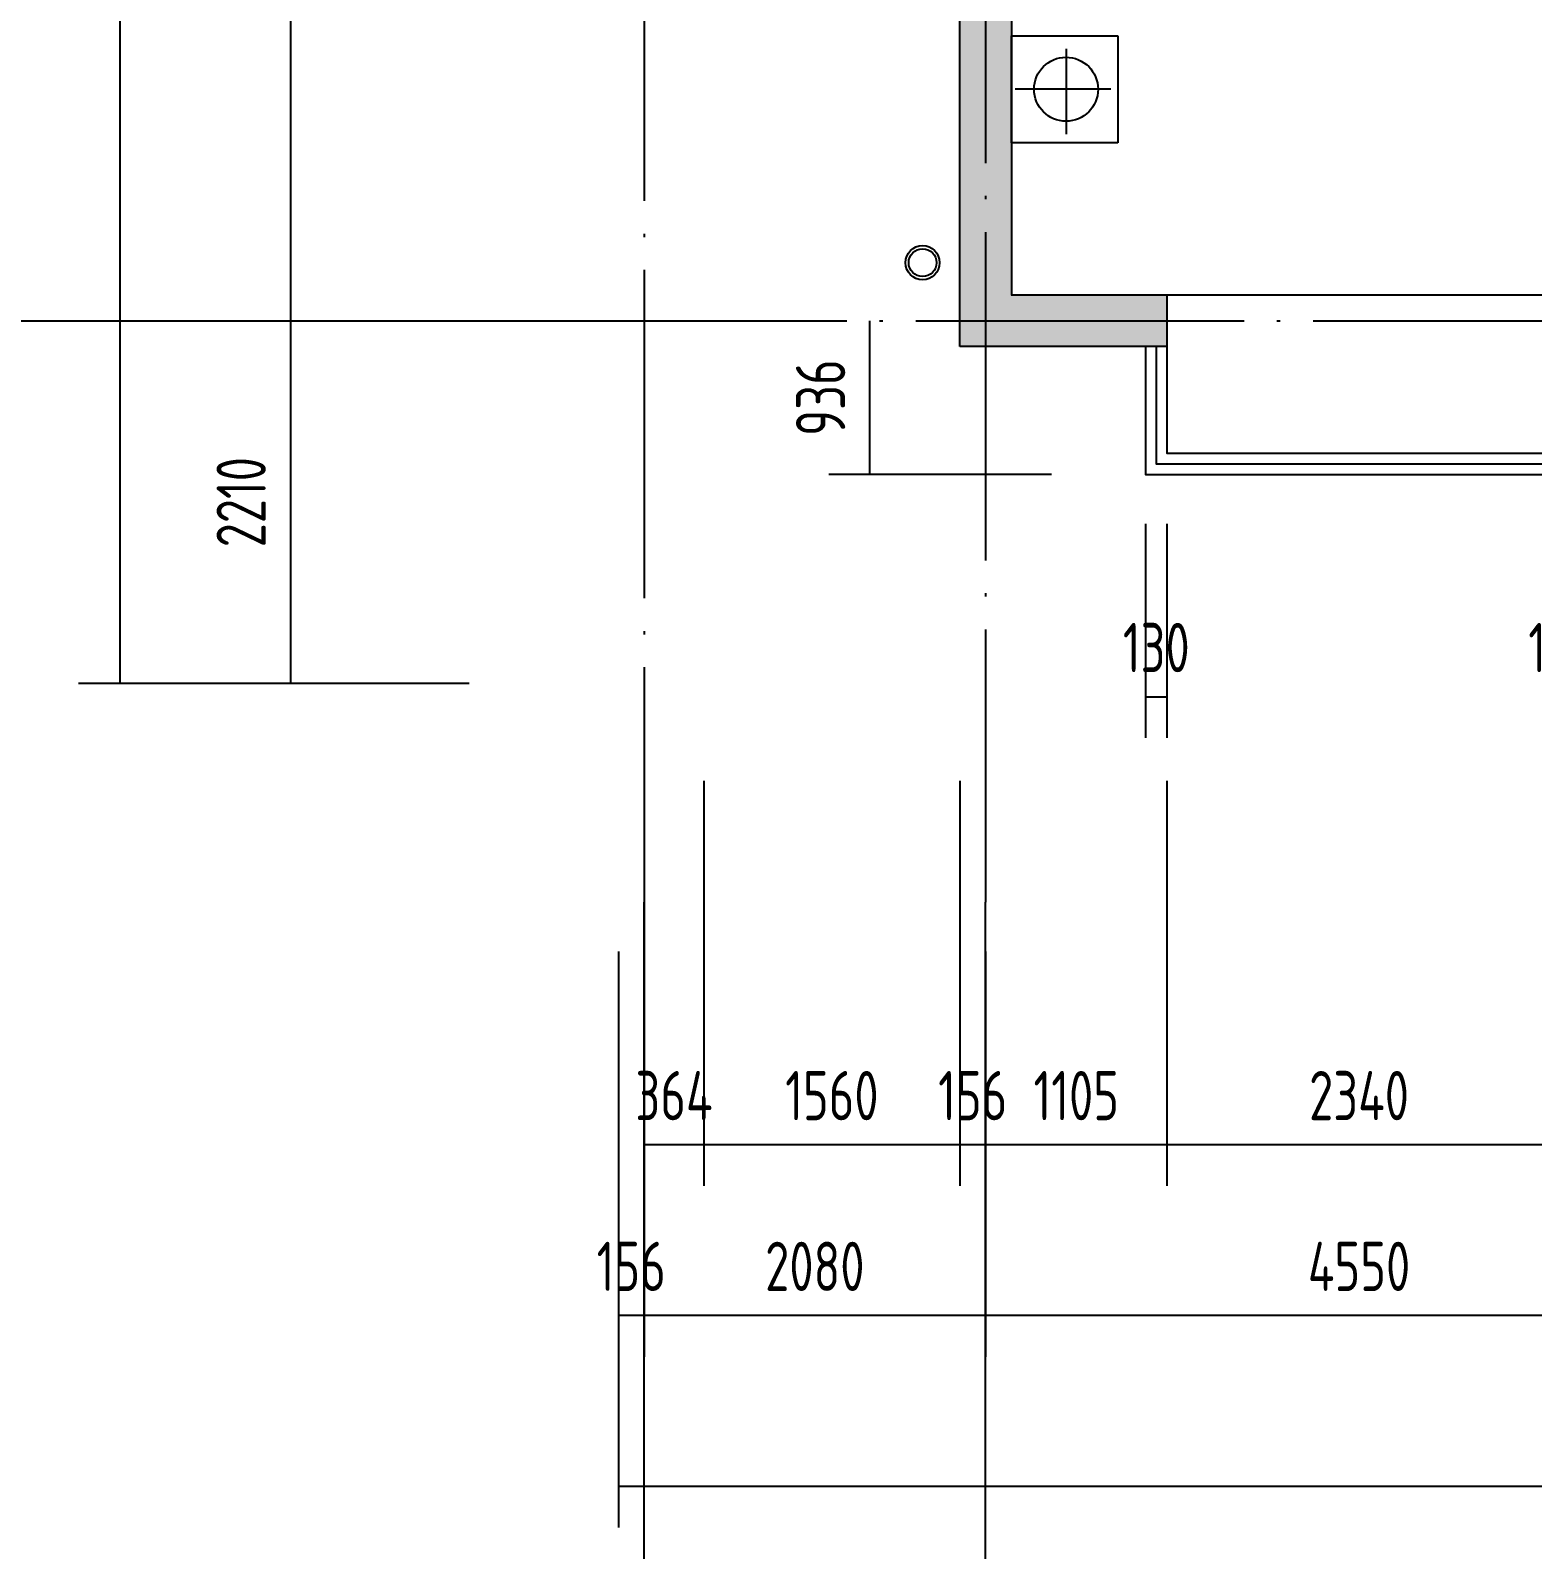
# Model space of a CAD drawing. Extents: x -726032 to 135930, y -151624 to 587044.
# Drawn here: x -484875 to -475725, y 455592 to 464845 of the extents above; entities that cross this region are included whole.
import ezdxf

# ---------------------------------------------------------------- set-up
doc = ezdxf.new("R2010")
doc.units = 0
doc.header["$LTSCALE"] = 1000
doc.header["$MEASUREMENT"] = 0
doc.linetypes.add('DOTE', pattern=[2.42, 2, -0.2, 0.02, -0.2])
doc.layers.get('DEFPOINTS').update_dxf_attribs({"color": 1, "linetype": 'CONTINUOUS'})
for name, color, linetype in [('AXIS', 245, 'CONTINUOUS'), ('COLUMN', 170, 'CONTINUOUS'), ('DOTE', 8, 'DOTE'), ('PUB_DIM', 245, 'CONTINUOUS'), ('WALL', 255, 'CONTINUOUS'), ('WINDOW', 155, 'CONTINUOUS'), ('家具', 252, 'CONTINUOUS'), ('雨水管', 20, 'CONTINUOUS')]:
    doc.layers.add(name, color=color, linetype=linetype)
doc.styles.add('DIM_FONT', font='isocp.shx', dxfattribs={"width": 0.8})
doc.dimstyles.new('AXIS', dxfattribs={"dimtxt": 300, "dimasz": 1, "dimexe": 250, "dimexo": 300, "dimgap": 150, "dimtad": 1, "dimdec": 0, "dimzin": 0, "dimdsep": 46, "dimtxsty": 'DIM_FONT', "dimcen": 0.09, "dimse1": 1, "dimse2": 1, "dimclrt": 142, "dimadec": 0, "dimazin": 0, "dimtfac": 1, "dimtdec": 0, "dimtix": 1, "dimtmove": 2, "dimatfit": 3, "dimfxl": 1, "dimtolj": 1, "dimtzin": 0, "dimarcsym": 0})
doc.dimstyles.new('DIMA', dxfattribs={"dimtxt": 300, "dimasz": 1, "dimexe": 250, "dimexo": 300, "dimgap": 150, "dimtad": 1, "dimdec": 0, "dimzin": 0, "dimdsep": 46, "dimtxsty": 'DIM_FONT', "dimcen": 0.09, "dimse1": 1, "dimclrt": 142, "dimadec": 0, "dimazin": 0, "dimtfac": 1, "dimtdec": 0, "dimtix": 1, "dimtmove": 2, "dimatfit": 3, "dimfxl": 1, "dimtolj": 1, "dimtzin": 0, "dimarcsym": 0})
doc.dimstyles.new('DIMB', dxfattribs={"dimtxt": 300, "dimasz": 1, "dimexe": 250, "dimexo": 300, "dimgap": 150, "dimtad": 1, "dimdec": 0, "dimzin": 0, "dimdsep": 46, "dimtxsty": 'DIM_FONT', "dimcen": 0.09, "dimse2": 1, "dimclrt": 142, "dimadec": 0, "dimazin": 0, "dimtfac": 1, "dimtdec": 0, "dimtix": 1, "dimtmove": 2, "dimatfit": 3, "dimfxl": 1, "dimtolj": 1, "dimtzin": 0, "dimarcsym": 0})
doc.dimstyles.new('DIMN', dxfattribs={"dimtxt": 300, "dimasz": 1, "dimexe": 250, "dimexo": 300, "dimgap": 150, "dimtad": 1, "dimdec": 0, "dimzin": 0, "dimdsep": 46, "dimtxsty": 'DIM_FONT', "dimcen": 0.09, "dimclrt": 142, "dimadec": 0, "dimazin": 0, "dimtfac": 1, "dimtdec": 0, "dimtix": 1, "dimtmove": 2, "dimatfit": 3, "dimfxl": 1, "dimtolj": 1, "dimtzin": 0, "dimarcsym": 0})

# ---------------------------------------------------------------- blocks, each defined once
blk = doc.blocks.new('*D503')
at = {"layer": 'AXIS', "color": 0, "lineweight": -2, "transparency": 16777216}
for p, q in [((-481292.9, 459234.9), (-481292.9, 455727.5)), ((-412613.9, 459234.9), (-412613.9, 455727.5)), ((-412614.9, 455977.5), (-481291.9, 455977.5))]:
    blk.add_line(p, q, dxfattribs=at)
at = {"layer": 'AXIS', "color": 0, "transparency": 16777216}
for points in [[(-481291.9, 455977.6), (-481291.9, 455977.3), (-481292.9, 455977.5)], [(-412614.9, 455977.6), (-412614.9, 455977.3), (-412613.9, 455977.5)]]:
    blk.add_solid(points, dxfattribs=at)
at = {"layer": 'DEFPOINTS', "color": 0, "transparency": 16777216}
for p in [(-481292.9, 459534.9), (-412613.9, 459534.9), (-481292.9, 455977.5)]:
    blk.add_point(p, dxfattribs=at)
at = {"layer": 'AXIS', "color": 142, "transparency": 16777216, "insert": (-446953.4, 456277.5), "char_height": 300, "attachment_point": 5, "style": 'DIM_FONT'}
blk.add_mtext('\\A1;68679', dxfattribs=at)
blk = doc.blocks.new('*D1132')
at = {"layer": 'AXIS', "color": 0, "lineweight": -2, "transparency": 16777216}
for p, q in [((-482202.2, 487906.9), (-484581.2, 487906.9)), ((-484331.2, 487905.9), (-484331.2, 460867.7)), ((-482202.2, 460866.7), (-484581.2, 460866.7))]:
    blk.add_line(p, q, dxfattribs=at)
at = {"layer": 'AXIS', "color": 0, "transparency": 16777216}
for points in [[(-484331.4, 487905.9), (-484331, 487905.9), (-484331.2, 487906.9)], [(-484331.4, 460867.7), (-484331, 460867.7), (-484331.2, 460866.7)]]:
    blk.add_solid(points, dxfattribs=at)
at = {"layer": 'DEFPOINTS', "color": 0, "transparency": 16777216}
for p in [(-481902.2, 487906.9), (-484331.2, 460866.7), (-481902.2, 460866.7)]:
    blk.add_point(p, dxfattribs=at)
at = {"layer": 'AXIS', "color": 142, "transparency": 16777216, "insert": (-484631.2, 474386.8), "char_height": 300, "attachment_point": 5, "rotation": 90, "style": 'DIM_FONT'}
blk.add_mtext('\\A1;27040', dxfattribs=at)
blk = doc.blocks.new('*D3347')
at = {"layer": 'AXIS', "color": 0, "lineweight": -2, "transparency": 16777216}
blk.add_line((-483291.2, 463075.9), (-483291.2, 460867.7), dxfattribs=at)
at = {"layer": 'AXIS', "color": 0, "transparency": 16777216}
for points in [[(-483291.4, 463075.9), (-483291, 463075.9), (-483291.2, 463076.9)], [(-483291.4, 460867.7), (-483291, 460867.7), (-483291.2, 460866.7)]]:
    blk.add_solid(points, dxfattribs=at)
at = {"layer": 'DEFPOINTS', "color": 0, "transparency": 16777216}
for p in [(-481902.2, 463076.9), (-483291.2, 460866.7), (-481902.2, 460866.7)]:
    blk.add_point(p, dxfattribs=at)
at = {"layer": 'AXIS', "color": 142, "transparency": 16777216, "insert": (-483591.2, 461971.8), "char_height": 300, "attachment_point": 5, "rotation": 90, "style": 'DIM_FONT'}
blk.add_mtext('\\A1;2210', dxfattribs=at)
blk = doc.blocks.new('*D3348')
at = {"layer": 'AXIS', "color": 0, "lineweight": -2, "transparency": 16777216}
blk.add_line((-483291.2, 468405.9), (-483291.2, 463077.9), dxfattribs=at)
at = {"layer": 'AXIS', "color": 0, "transparency": 16777216}
for points in [[(-483291.4, 468405.9), (-483291, 468405.9), (-483291.2, 468406.9)], [(-483291.4, 463077.9), (-483291, 463077.9), (-483291.2, 463076.9)]]:
    blk.add_solid(points, dxfattribs=at)
at = {"layer": 'DEFPOINTS', "color": 0, "transparency": 16777216}
for p in [(-481902.2, 468406.9), (-483291.2, 463076.9), (-481902.2, 463076.9)]:
    blk.add_point(p, dxfattribs=at)
at = {"layer": 'AXIS', "color": 142, "transparency": 16777216, "insert": (-483591.2, 465741.9), "char_height": 300, "attachment_point": 5, "rotation": 90, "style": 'DIM_FONT'}
blk.add_mtext('\\A1;5330', dxfattribs=at)
blk = doc.blocks.new('*D1136')
at = {"layer": 'DEFPOINTS', "color": 0, "transparency": 16777216}
for p in [(-477951.9, 460574.9), (-475611.9, 460574.9), (-477951.9, 458057.5)]:
    blk.add_point(p, dxfattribs=at)
at = {"layer": 'PUB_DIM', "color": 0, "lineweight": -2, "transparency": 16777216}
for p, q in [((-477951.9, 460274.9), (-477951.9, 457807.5)), ((-475611.9, 460274.9), (-475611.9, 457807.5)), ((-475612.9, 458057.5), (-477950.9, 458057.5))]:
    blk.add_line(p, q, dxfattribs=at)
at = {"layer": 'PUB_DIM', "color": 0, "transparency": 16777216}
for points in [[(-477950.9, 458057.6), (-477950.9, 458057.3), (-477951.9, 458057.5)], [(-475612.9, 458057.6), (-475612.9, 458057.3), (-475611.9, 458057.5)]]:
    blk.add_solid(points, dxfattribs=at)
at = {"layer": 'PUB_DIM', "color": 142, "transparency": 16777216, "insert": (-476781.9, 458357.5), "char_height": 300, "attachment_point": 5, "style": 'DIM_FONT'}
blk.add_mtext('\\A1;2340', dxfattribs=at)
blk = doc.blocks.new('*D1137')
at = {"layer": 'DEFPOINTS', "color": 0, "transparency": 16777216}
for p in [(-478081.9, 462140.9), (-477951.9, 462140.9), (-477951.9, 460786.4)]:
    blk.add_point(p, dxfattribs=at)
at = {"layer": 'PUB_DIM', "color": 0, "lineweight": -2, "transparency": 16777216}
for p, q in [((-478081.9, 461840.9), (-478081.9, 460536.4)), ((-477951.9, 461840.9), (-477951.9, 460536.4)), ((-478082.9, 460786.4), (-478083.9, 460786.4)), ((-478081.9, 460786.4), (-477951.9, 460786.4)), ((-477950.9, 460786.4), (-477949.9, 460786.4))]:
    blk.add_line(p, q, dxfattribs=at)
at = {"layer": 'PUB_DIM', "color": 0, "transparency": 16777216}
for points in [[(-478082.9, 460786.6), (-478082.9, 460786.2), (-478081.9, 460786.4)], [(-477950.9, 460786.6), (-477950.9, 460786.2), (-477951.9, 460786.4)]]:
    blk.add_solid(points, dxfattribs=at)
at = {"layer": 'PUB_DIM', "color": 142, "transparency": 16777216, "insert": (-478016.9, 461086.4), "char_height": 300, "attachment_point": 5, "style": 'DIM_FONT'}
blk.add_mtext('\\A1;130', dxfattribs=at)
blk = doc.blocks.new('*D1138')
at = {"layer": 'DEFPOINTS', "color": 0, "transparency": 16777216}
for p in [(-475611.9, 462140.9), (-475481.9, 462140.9), (-475481.9, 460786.4)]:
    blk.add_point(p, dxfattribs=at)
at = {"layer": 'PUB_DIM', "color": 0, "lineweight": -2, "transparency": 16777216}
for p, q in [((-475611.9, 461840.9), (-475611.9, 460536.4)), ((-475481.9, 461840.9), (-475481.9, 460536.4)), ((-475612.9, 460786.4), (-475613.9, 460786.4)), ((-475611.9, 460786.4), (-475481.9, 460786.4)), ((-475480.9, 460786.4), (-475479.9, 460786.4))]:
    blk.add_line(p, q, dxfattribs=at)
at = {"layer": 'PUB_DIM', "color": 0, "transparency": 16777216}
for points in [[(-475612.9, 460786.6), (-475612.9, 460786.2), (-475611.9, 460786.4)], [(-475480.9, 460786.6), (-475480.9, 460786.2), (-475481.9, 460786.4)]]:
    blk.add_solid(points, dxfattribs=at)
at = {"layer": 'PUB_DIM', "color": 142, "transparency": 16777216, "insert": (-475546.9, 461086.4), "char_height": 300, "attachment_point": 5, "style": 'DIM_FONT'}
blk.add_mtext('\\A1;130', dxfattribs=at)
blk = doc.blocks.new('*D1139')
at = {"layer": 'DEFPOINTS', "color": 0, "transparency": 16777216}
for p in [(-480772.9, 460574.9), (-479212.9, 460574.9), (-480772.9, 458057.5)]:
    blk.add_point(p, dxfattribs=at)
at = {"layer": 'PUB_DIM', "color": 0, "lineweight": -2, "transparency": 16777216}
for p, q in [((-480772.9, 460274.9), (-480772.9, 457807.5)), ((-479212.9, 460274.9), (-479212.9, 457807.5)), ((-479213.9, 458057.5), (-480771.9, 458057.5))]:
    blk.add_line(p, q, dxfattribs=at)
at = {"layer": 'PUB_DIM', "color": 0, "transparency": 16777216}
for points in [[(-480771.9, 458057.6), (-480771.9, 458057.3), (-480772.9, 458057.5)], [(-479213.9, 458057.6), (-479213.9, 458057.3), (-479212.9, 458057.5)]]:
    blk.add_solid(points, dxfattribs=at)
at = {"layer": 'PUB_DIM', "color": 142, "transparency": 16777216, "insert": (-479992.9, 458357.5), "char_height": 300, "attachment_point": 5, "style": 'DIM_FONT'}
blk.add_mtext('\\A1;1560', dxfattribs=at)
blk = doc.blocks.new('*D1140')
at = {"layer": 'AXIS', "color": 0, "lineweight": -2, "transparency": 16777216}
for p, q in [((-481136.9, 459234.9), (-481136.9, 456767.5)), ((-479056.9, 459234.9), (-479056.9, 456767.5)), ((-479057.9, 457017.5), (-481135.9, 457017.5))]:
    blk.add_line(p, q, dxfattribs=at)
at = {"layer": 'AXIS', "color": 0, "transparency": 16777216}
for points in [[(-481135.9, 457017.6), (-481135.9, 457017.3), (-481136.9, 457017.5)], [(-479057.9, 457017.6), (-479057.9, 457017.3), (-479056.9, 457017.5)]]:
    blk.add_solid(points, dxfattribs=at)
at = {"layer": 'DEFPOINTS', "color": 0, "transparency": 16777216}
for p in [(-481136.9, 459534.9), (-479056.9, 459534.9), (-481136.9, 457017.5)]:
    blk.add_point(p, dxfattribs=at)
at = {"layer": 'AXIS', "color": 142, "transparency": 16777216, "insert": (-480096.9, 457317.5), "char_height": 300, "attachment_point": 5, "style": 'DIM_FONT'}
blk.add_mtext('\\A1;2080', dxfattribs=at)
blk = doc.blocks.new('*D1141')
at = {"layer": 'AXIS', "color": 0, "lineweight": -2, "transparency": 16777216}
for p, q in [((-481292.9, 459234.9), (-481292.9, 456767.5)), ((-481136.9, 459234.9), (-481136.9, 456767.5)), ((-481293.9, 457017.5), (-481294.9, 457017.5)), ((-481136.9, 457017.5), (-481292.9, 457017.5)), ((-481135.9, 457017.5), (-481134.9, 457017.5))]:
    blk.add_line(p, q, dxfattribs=at)
at = {"layer": 'AXIS', "color": 0, "transparency": 16777216}
for points in [[(-481293.9, 457017.6), (-481293.9, 457017.3), (-481292.9, 457017.5)], [(-481135.9, 457017.6), (-481135.9, 457017.3), (-481136.9, 457017.5)]]:
    blk.add_solid(points, dxfattribs=at)
at = {"layer": 'DEFPOINTS', "color": 0, "transparency": 16777216}
for p in [(-481292.9, 459534.9), (-481136.9, 459534.9), (-481292.9, 457017.5)]:
    blk.add_point(p, dxfattribs=at)
at = {"layer": 'AXIS', "color": 142, "transparency": 16777216, "insert": (-481214.9, 457317.5), "char_height": 300, "attachment_point": 5, "style": 'DIM_FONT'}
blk.add_mtext('\\A1;156', dxfattribs=at)
blk = doc.blocks.new('*D1142')
at = {"layer": 'DEFPOINTS', "color": 0, "transparency": 16777216}
for p in [(-481136.9, 460574.9), (-480772.9, 460574.9), (-481136.9, 458057.5)]:
    blk.add_point(p, dxfattribs=at)
at = {"layer": 'PUB_DIM', "color": 0, "lineweight": -2, "transparency": 16777216}
for p, q in [((-481136.9, 460274.9), (-481136.9, 457807.5)), ((-480772.9, 460274.9), (-480772.9, 457807.5)), ((-481137.9, 458057.5), (-481138.9, 458057.5)), ((-480772.9, 458057.5), (-481136.9, 458057.5)), ((-480771.9, 458057.5), (-480770.9, 458057.5))]:
    blk.add_line(p, q, dxfattribs=at)
at = {"layer": 'PUB_DIM', "color": 0, "transparency": 16777216}
for points in [[(-481137.9, 458057.6), (-481137.9, 458057.3), (-481136.9, 458057.5)], [(-480771.9, 458057.6), (-480771.9, 458057.3), (-480772.9, 458057.5)]]:
    blk.add_solid(points, dxfattribs=at)
at = {"layer": 'PUB_DIM', "color": 142, "transparency": 16777216, "insert": (-480954.9, 458357.5), "char_height": 300, "attachment_point": 5, "style": 'DIM_FONT'}
blk.add_mtext('\\A1;364', dxfattribs=at)
blk = doc.blocks.new('*D2386')
at = {"layer": 'DEFPOINTS', "color": 0, "transparency": 16777216}
for p in [(-479212.9, 460574.9), (-479056.9, 460574.9), (-479212.9, 458057.5)]:
    blk.add_point(p, dxfattribs=at)
at = {"layer": 'PUB_DIM', "color": 0, "lineweight": -2, "transparency": 16777216}
for p, q in [((-479212.9, 460274.9), (-479212.9, 457807.5)), ((-479213.9, 458057.5), (-479214.9, 458057.5)), ((-479056.9, 458057.5), (-479212.9, 458057.5)), ((-479055.9, 458057.5), (-479054.9, 458057.5))]:
    blk.add_line(p, q, dxfattribs=at)
at = {"layer": 'PUB_DIM', "color": 0, "transparency": 16777216}
for points in [[(-479213.9, 458057.6), (-479213.9, 458057.3), (-479212.9, 458057.5)], [(-479055.9, 458057.6), (-479055.9, 458057.3), (-479056.9, 458057.5)]]:
    blk.add_solid(points, dxfattribs=at)
at = {"layer": 'PUB_DIM', "color": 142, "transparency": 16777216, "insert": (-479134.9, 458357.5), "char_height": 300, "attachment_point": 5, "style": 'DIM_FONT'}
blk.add_mtext('\\A1;156', dxfattribs=at)
blk = doc.blocks.new('*D3751')
at = {"layer": 'DEFPOINTS', "color": 0, "transparency": 16777216}
for p in [(-479056.9, 460574.9), (-477951.9, 460574.9), (-479056.9, 458057.5)]:
    blk.add_point(p, dxfattribs=at)
at = {"layer": 'PUB_DIM', "color": 0, "lineweight": -2, "transparency": 16777216}
for p, q in [((-477951.9, 460274.9), (-477951.9, 457807.5)), ((-477952.9, 458057.5), (-479055.9, 458057.5))]:
    blk.add_line(p, q, dxfattribs=at)
at = {"layer": 'PUB_DIM', "color": 0, "transparency": 16777216}
for points in [[(-479055.9, 458057.6), (-479055.9, 458057.3), (-479056.9, 458057.5)], [(-477952.9, 458057.6), (-477952.9, 458057.3), (-477951.9, 458057.5)]]:
    blk.add_solid(points, dxfattribs=at)
at = {"layer": 'PUB_DIM', "color": 142, "transparency": 16777216, "insert": (-478504.4, 458357.5), "char_height": 300, "attachment_point": 5, "style": 'DIM_FONT'}
blk.add_mtext('\\A1;1105', dxfattribs=at)
blk = doc.blocks.new('*D3752')
at = {"layer": 'DEFPOINTS', "color": 0, "transparency": 16777216}
for p in [(-479761.6, 463076.9), (-478354.3, 463076.9), (-478354.3, 462140.9)]:
    blk.add_point(p, dxfattribs=at)
at = {"layer": 'PUB_DIM', "color": 0, "lineweight": -2, "transparency": 16777216}
for p, q in [((-479761.6, 462141.9), (-479761.6, 463075.9)), ((-478654.3, 462140.9), (-480011.6, 462140.9))]:
    blk.add_line(p, q, dxfattribs=at)
at = {"layer": 'PUB_DIM', "color": 0, "transparency": 16777216}
for points in [[(-479761.7, 463075.9), (-479761.4, 463075.9), (-479761.6, 463076.9)], [(-479761.7, 462141.9), (-479761.4, 462141.9), (-479761.6, 462140.9)]]:
    blk.add_solid(points, dxfattribs=at)
at = {"layer": 'PUB_DIM', "color": 142, "transparency": 16777216, "insert": (-480061.6, 462608.9), "char_height": 300, "attachment_point": 5, "rotation": 90, "style": 'DIM_FONT'}
blk.add_mtext('\\A1;936', dxfattribs=at)
blk = doc.blocks.new('*D3349')
at = {"layer": 'AXIS', "color": 0, "lineweight": -2, "transparency": 16777216}
blk.add_line((-474507.9, 457017.5), (-479055.9, 457017.5), dxfattribs=at)
at = {"layer": 'AXIS', "color": 0, "transparency": 16777216}
for points in [[(-479055.9, 457017.6), (-479055.9, 457017.3), (-479056.9, 457017.5)], [(-474507.9, 457017.6), (-474507.9, 457017.3), (-474506.9, 457017.5)]]:
    blk.add_solid(points, dxfattribs=at)
at = {"layer": 'DEFPOINTS', "color": 0, "transparency": 16777216}
for p in [(-479056.9, 459534.9), (-474506.9, 459534.9), (-479056.9, 457017.5)]:
    blk.add_point(p, dxfattribs=at)
at = {"layer": 'AXIS', "color": 142, "transparency": 16777216, "insert": (-476781.9, 457317.5), "char_height": 300, "attachment_point": 5, "style": 'DIM_FONT'}
blk.add_mtext('\\A1;4550', dxfattribs=at)

msp = doc.modelspace()

# ---------------------------------------------------------------- linework, layer by layer
at = {"layer": 'AXIS'}
for p, q in [((-485631.2, 463076.9), (-481902.2, 463076.9)), ((-481136.9, 455457.5), (-481136.9, 459534.9)), ((-479056.9, 455457.5), (-479056.9, 459534.9))]:
    msp.add_line(p, q, dxfattribs=at)
at = {"layer": 'COLUMN'}
for points in [[(-479212.9, 466326.9), (-479212.9, 462920.9), (-478900.9, 466326.9), (-478900.9, 462920.9)], [(-478900.9, 463232.9), (-478900.9, 462920.9), (-477951.9, 463232.9), (-477951.9, 462920.9)]]:
    msp.add_solid(points, dxfattribs=at)
at = {"layer": 'DOTE'}
for p, q in [((-481136.9, 490006.5), (-481136.9, 459534.9)), ((-479056.9, 470876.9), (-479056.9, 459534.9)), ((-481902.2, 463076.9), (-412270.4, 463076.9))]:
    msp.add_line(p, q, dxfattribs=at)
at = {"layer": 'WALL'}
for p, q in [((-479212.9, 462920.9), (-479212.9, 469706.9)), ((-478897.5, 463232.9), (-478897.4, 468328.9)), ((-477951.9, 463232.9), (-478900.9, 463232.9)), ((-477951.9, 463232.9), (-477951.9, 462920.9)), ((-477951.9, 462920.9), (-479212.9, 462920.9))]:
    msp.add_line(p, q, dxfattribs=at)
at = {"layer": 'WINDOW'}
msp.add_line((-475611.9, 463232.9), (-477951.9, 463232.9), dxfattribs=at)
for points in [[(-478081.9, 462920.9), (-478081.9, 462140.9), (-475481.9, 462140.9), (-475481.9, 462920.9)], [(-478016.9, 462920.9), (-478016.9, 462205.9), (-475546.9, 462205.9), (-475546.9, 462920.9)], [(-477951.9, 462920.9), (-477951.9, 462270.9), (-475611.9, 462270.9), (-475611.9, 462920.9)]]:
    msp.add_lwpolyline(points, dxfattribs=at)
at = {"layer": '家具'}
for p, q in [((-478900.9, 464811.2), (-478250.9, 464811.2)), ((-478900.9, 464811.2), (-478900.9, 464161.2)), ((-478250.9, 464811.2), (-478250.9, 464161.2)), ((-478566.6, 464733.9), (-478566.6, 464213.9)), ((-478293.6, 464486.9), (-478877.2, 464486.9)), ((-478250.9, 464161.2), (-478900.9, 464161.2))]:
    msp.add_line(p, q, dxfattribs=at)
msp.add_circle((-478566.6, 464486.9), 195, dxfattribs=at)
at = {"layer": '雨水管'}
for radius in [104, 84.5]:
    msp.add_circle((-479440.5, 463430.5), radius, dxfattribs=at)

# ---------------------------------------------------------------- dimensions: what is measured, and where the dimension line sits
at = {"layer": 'AXIS'}
for p1, p2, distance, picture, middle in [((-481902.2, 487906.9), (-481902.2, 460866.7), -2429, '*D1132', (-484631.2, 474386.8)), ((-412613.9, 459534.9), (-481292.9, 459534.9), 3557.4, '*D503', (-446953.4, 456277.5))]:
    dim = msp.add_aligned_dim(p1=p1, p2=p2, distance=distance, dimstyle='DIMN', dxfattribs=at)
    dim.commit()
    dim.dimension.update_dxf_attribs({"geometry": picture, "text_midpoint": middle})
for base, p1, p2, picture, middle in [((-483291.2, 463076.9), (-481902.2, 468406.9), (-481902.2, 463076.9), '*D3348', (-483591.2, 465741.9)), ((-483291.2, 460866.7), (-481902.2, 463076.9), (-481902.2, 460866.7), '*D3347', (-483591.2, 461971.8))]:
    dim = msp.add_linear_dim(base=base, p1=p1, p2=p2, angle=90, dimstyle='AXIS', dxfattribs=at)
    dim.commit()
    dim.dimension.update_dxf_attribs({"geometry": picture, "text_midpoint": middle})
for base, p1, p2, dimstyle, picture, middle in [((-481292.9, 457017.5), (-481136.9, 459534.9), (-481292.9, 459534.9), 'DIMN', '*D1141', (-481214.9, 457317.5)), ((-481136.9, 457017.5), (-479056.9, 459534.9), (-481136.9, 459534.9), 'DIMN', '*D1140', (-480096.9, 457317.5)), ((-479056.9, 457017.5), (-474506.9, 459534.9), (-479056.9, 459534.9), 'AXIS', '*D3349', (-476781.9, 457317.5))]:
    dim = msp.add_linear_dim(base=base, p1=p1, p2=p2, dimstyle=dimstyle, dxfattribs=at)
    dim.commit()
    dim.dimension.update_dxf_attribs({"geometry": picture, "text_midpoint": middle})
at = {"layer": 'PUB_DIM'}
dim = msp.add_linear_dim(base=(-479761.6, 463076.9), p1=(-478354.3, 462140.9), p2=(-478354.3, 463076.9), angle=90, dimstyle='DIMB', dxfattribs=at)
dim.commit()
dim.dimension.update_dxf_attribs({"geometry": '*D3752', "text_midpoint": (-480061.6, 462608.9)})
for base, p1, p2, dimstyle, picture, middle in [((-477951.9, 460786.4), (-478081.9, 462140.9), (-477951.9, 462140.9), 'DIMN', '*D1137', (-478016.9, 461086.4)), ((-475481.9, 460786.4), (-475611.9, 462140.9), (-475481.9, 462140.9), 'DIMN', '*D1138', (-475546.9, 461086.4)), ((-481136.9, 458057.5), (-480772.9, 460574.9), (-481136.9, 460574.9), 'DIMN', '*D1142', (-480954.9, 458357.5)), ((-480772.9, 458057.5), (-479212.9, 460574.9), (-480772.9, 460574.9), 'DIMN', '*D1139', (-479992.9, 458357.5)), ((-479212.9, 458057.5), (-479056.9, 460574.9), (-479212.9, 460574.9), 'DIMA', '*D2386', (-479134.9, 458357.5)), ((-479056.9, 458057.5), (-477951.9, 460574.9), (-479056.9, 460574.9), 'DIMB', '*D3751', (-478504.4, 458357.5)), ((-477951.9, 458057.5), (-475611.9, 460574.9), (-477951.9, 460574.9), 'DIMN', '*D1136', (-476781.9, 458357.5))]:
    dim = msp.add_linear_dim(base=base, p1=p1, p2=p2, dimstyle=dimstyle, dxfattribs=at)
    dim.commit()
    dim.dimension.update_dxf_attribs({"geometry": picture, "text_midpoint": middle})

doc.saveas('drawing.dxf')
